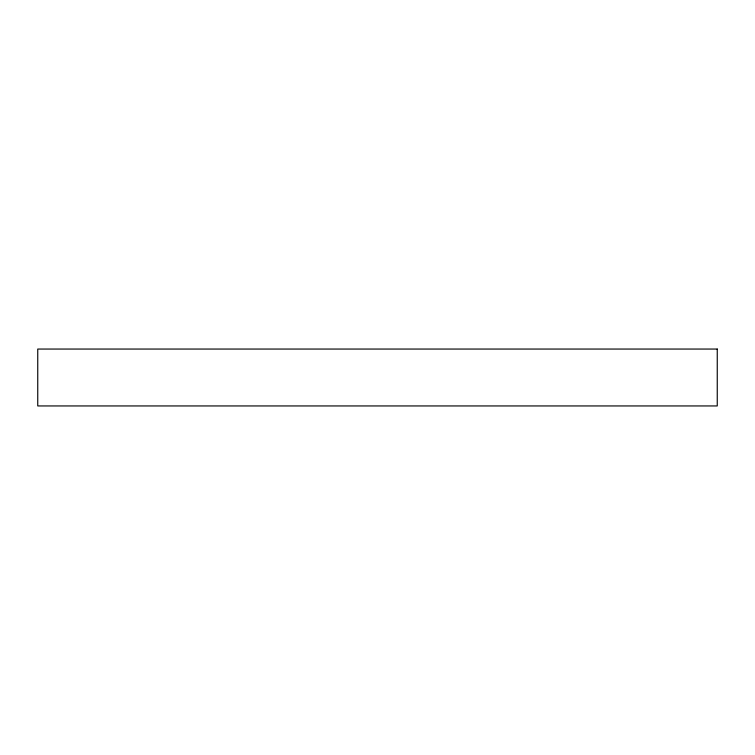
<?xml version="1.0" encoding="UTF-8"?>
<svg xmlns="http://www.w3.org/2000/svg" width="755" height="755" viewBox="0 0 755 755"><rect width="100%" height="100%" fill="white"/><g stroke="black" fill="none" stroke-linecap="round" stroke-linejoin="round"><path stroke-width="1.13" d="M717.25 349.055L37.75 349.055L37.75 405.945L717.25 405.945L717.25 349.055"/></g></svg>
